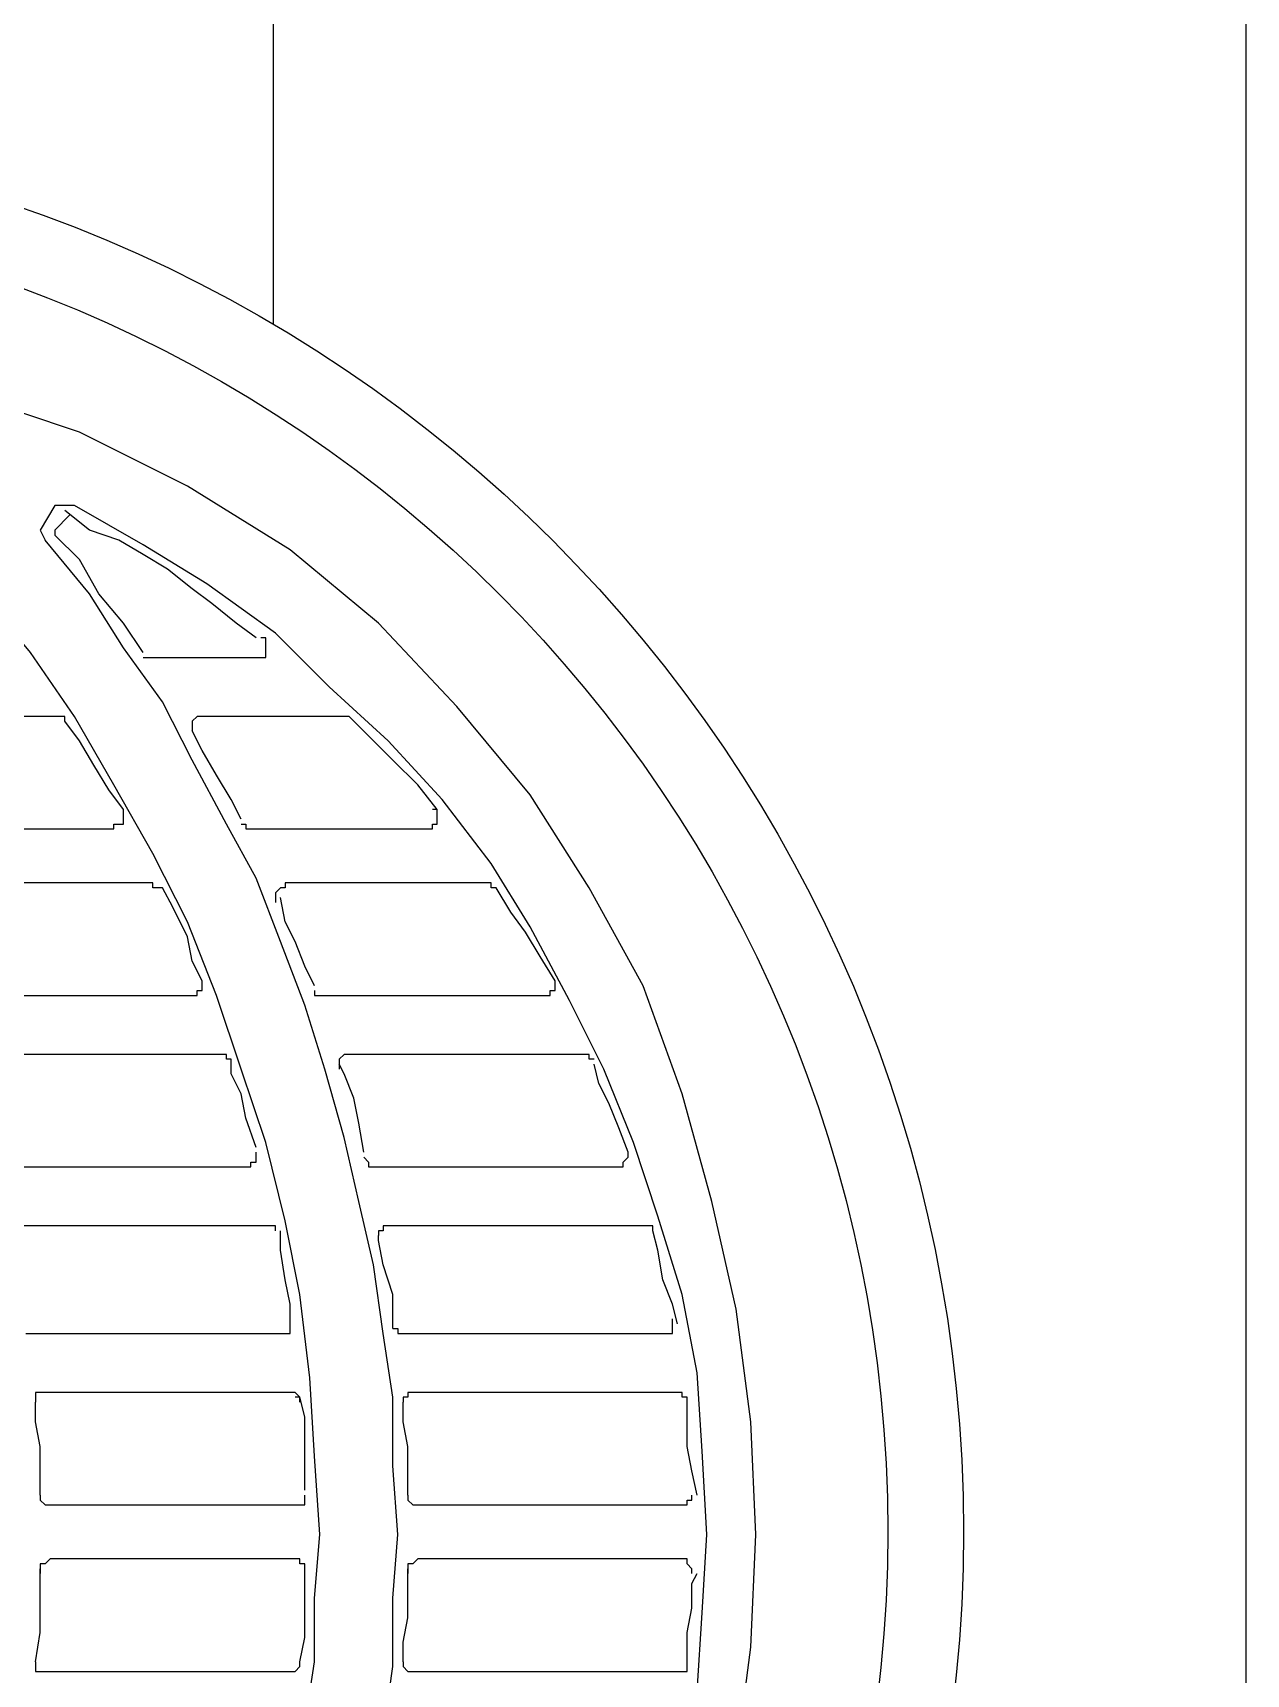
# Model space of a CAD drawing. Extents: x -14808 to 281570, y -29214 to 19989.
# Drawn here: x 482.3 to 594.4, y 10421.3 to 10573 of the extents above; entities that cross this region are included whole.
import ezdxf

# ---------------------------------------------------------------- set-up
doc = ezdxf.new("R2010")
doc.units = 0
doc.header["$LTSCALE"] = 0.25
doc.layers.add('PW-EQPM', color=31, linetype='Continuous')

# ---------------------------------------------------------------- blocks, each defined once
blk = doc.blocks.new('P-10 Top')
at = {"lineweight": 25, "ltscale": 1.032}
blk.add_lwpolyline([(-106.19, -260.75), (0, -260.75), (0, 260.75), (-121.57, 260.75)], dxfattribs=at)
blk.add_lwpolyline([(-221.45, 122.24), (-221.45, 158.15, -0.414214), (-205.06, 174.54), (-106.29, 174.54, -0.414214), (-89.9, 158.15), (-89.9, 122.24)], format="xyb")
blk.add_lwpolyline([(-47.12, -10.46), (-45.75, -0.04), (-45.29, 10.39), (-45.75, 20.78), (-47.12, 31.2), (-49.37, 41.16), (-52.1, 51.12), (-55.71, 61.08), (-60.69, 70.15), (-66.14, 78.75), (-72.91, 86.91), (-80.15, 94.61), (-88.32, 101.39), (-97.81, 107.26), (-107.77, 112.27), (-118.66, 115.89), (-129.98, 119.05), (-142.66, 120.87), (-156.24, 121.77), (-156.24, 121.77)])
at = {"color": 8}
for points in [[(-86.96, -7.27), (-86.06, -1.4), (-86.06, 4.48), (-85.59, 10.39), (-86.06, 17.63), (-86.49, 24.86), (-87.42, 32.57), (-88.78, 39.37), (-90.57, 46.61), (-92.83, 53.38), (-95.12, 60.19), (-97.81, 66.99), (-101, 73.33), (-104.62, 79.67), (-108.24, 85.98), (-112.32, 91.89), (-116.83, 97.3), (-121.81, 103.21), (-126.36, 108.63), (-131.77, 113.61)], [(-86.96, -7.27), (-86.06, -1.4), (-86.06, 4.48), (-85.59, 10.39), (-86.06, 17.63), (-86.49, 24.86), (-87.42, 32.57), (-88.78, 39.37), (-90.57, 46.61), (-92.83, 53.38), (-95.12, 60.19), (-97.81, 66.99), (-101, 73.33), (-104.62, 79.67), (-108.24, 85.98), (-112.32, 91.89), (-116.83, 97.3), (-121.81, 103.21), (-126.36, 108.63), (-131.77, 113.61)], [(-108.24, 105.47), (-110.06, 105.47), (-111.42, 103.21), (-110.96, 102.28)], [(-108.24, 105.47), (-110.06, 105.47), (-111.42, 103.21), (-110.96, 102.28)], [(-91.47, 93.25), (-93.3, 94.61), (-95.55, 96.41), (-97.38, 97.77), (-99.64, 99.59), (-101.9, 100.95), (-104.15, 102.28), (-106.87, 103.21), (-109.13, 105.01)], [(-91.47, 93.25), (-93.3, 94.61), (-95.55, 96.41), (-97.38, 97.77), (-99.64, 99.59), (-101.9, 100.95), (-104.15, 102.28), (-106.87, 103.21), (-109.13, 105.01)], [(-50.73, -4.12), (-50.27, 3.15), (-49.84, 10.39), (-50.27, 18.09), (-50.73, 25.33), (-52.1, 32.57), (-54.35, 39.8), (-56.61, 46.61), (-59.33, 53.38), (-62.52, 59.72), (-66.14, 66.53), (-69.76, 72.4), (-74.27, 78.31), (-79.25, 83.73), (-84.7, 88.71), (-89.68, 93.69), (-96.02, 98.23), (-101.9, 101.85), (-108.24, 105.47)], [(-50.73, -4.12), (-50.27, 3.15), (-49.84, 10.39), (-50.27, 18.09), (-50.73, 25.33), (-52.1, 32.57), (-54.35, 39.8), (-56.61, 46.61), (-59.33, 53.38), (-62.52, 59.72), (-66.14, 66.53), (-69.76, 72.4), (-74.27, 78.31), (-79.25, 83.73), (-84.7, 88.71), (-89.68, 93.69), (-96.02, 98.23), (-101.9, 101.85), (-108.24, 105.47)], [(-108.7, 104.57), (-110.06, 103.21), (-110.06, 102.75)], [(-108.7, 104.57), (-110.06, 103.21), (-110.06, 102.75)], [(-79.72, -8.17), (-78.82, -1.83), (-78.82, 4.48), (-78.36, 10.39), (-78.82, 16.73), (-78.82, 23.07), (-79.72, 28.95), (-80.61, 35.29), (-81.98, 41.16), (-83.34, 47.07), (-85.13, 53.38), (-86.96, 59.29), (-89.21, 65.17), (-91.47, 71.04), (-94.19, 76.02), (-97.38, 81.93), (-100.1, 87.34), (-103.72, 92.32), (-106.87, 97.3), (-110.96, 102.28)], [(-79.72, -8.17), (-78.82, -1.83), (-78.82, 4.48), (-78.36, 10.39), (-78.82, 16.73), (-78.82, 23.07), (-79.72, 28.95), (-80.61, 35.29), (-81.98, 41.16), (-83.34, 47.07), (-85.13, 53.38), (-86.96, 59.29), (-89.21, 65.17), (-91.47, 71.04), (-94.19, 76.02), (-97.38, 81.93), (-100.1, 87.34), (-103.72, 92.32), (-106.87, 97.3), (-110.96, 102.28)], [(-101.9, 91.89), (-103.72, 94.61), (-105.98, 97.3), (-107.77, 100.49), (-110.06, 102.75)], [(-101.9, 91.89), (-103.72, 94.61), (-105.98, 97.3), (-107.77, 100.49), (-110.06, 102.75)], [(-91.47, 91.43), (-91.47, 91.43), (-91.47, 91.43), (-91.47, 91.43), (-91.47, 91.43), (-91.04, 91.43), (-91.04, 91.43), (-91.04, 91.43), (-90.57, 91.43), (-90.57, 91.89), (-90.57, 91.89), (-90.57, 92.32), (-90.57, 92.32), (-90.57, 92.32), (-90.57, 92.32), (-90.57, 92.32), (-90.57, 92.79), (-90.57, 92.79), (-90.57, 92.79), (-90.57, 93.25), (-91.04, 93.25), (-91.04, 93.25)], [(-101.9, 91.43), (-101.9, 91.43), (-101.43, 91.43), (-101.43, 91.43), (-101.43, 91.43)], [(-101.9, 91.43), (-101.9, 91.43), (-101.9, 91.43)], [(-101.43, 91.43), (-101, 91.43), (-101, 91.43)], [(-101, 91.43), (-91.47, 91.43)], [(-101, 91.43), (-101, 91.43)], [(-110.06, 85.98), (-138.12, 85.98)], [(-110.06, 85.98), (-110.06, 85.98)], [(-109.6, 85.98), (-109.6, 85.98), (-110.06, 85.98)], [(-109.13, 85.55), (-109.13, 85.55), (-109.13, 85.98), (-109.6, 85.98), (-109.6, 85.98)], [(-109.13, 85.55), (-109.13, 85.55), (-109.13, 85.55)], [(-103.72, 77.38), (-105.08, 79.21), (-106.44, 81.47), (-107.77, 83.73), (-109.13, 85.55)], [(-103.72, 77.38), (-105.08, 79.21), (-106.44, 81.47), (-107.77, 83.73), (-109.13, 85.55)], [(-96.45, 85.98), (-96.45, 85.98), (-96.45, 85.98), (-96.92, 85.98), (-96.92, 85.98), (-96.92, 85.98), (-97.38, 85.55), (-97.38, 85.55), (-97.38, 85.55), (-97.38, 85.55), (-97.38, 85.55), (-97.38, 85.55), (-97.38, 85.09), (-97.38, 85.09), (-97.38, 85.09), (-97.38, 85.09), (-97.38, 84.65), (-97.38, 84.65), (-97.38, 84.65)], [(-83.34, 85.98), (-96.45, 85.98)], [(-82.87, 85.98), (-82.87, 85.98), (-82.87, 85.98), (-82.87, 85.98), (-83.34, 85.98), (-83.34, 85.98)], [(-83.34, 85.98), (-83.34, 85.98), (-83.34, 85.98)], [(-82.44, 85.55), (-82.44, 85.55), (-82.87, 85.98)], [(-74.74, 77.38), (-76.53, 79.67), (-78.82, 81.93), (-80.61, 83.73), (-82.44, 85.55)], [(-74.74, 77.38), (-76.53, 79.67), (-78.82, 81.93), (-80.61, 83.73), (-82.44, 85.55)], [(-92.83, 76.49), (-93.76, 78.31), (-95.12, 80.57), (-96.45, 82.83), (-97.38, 84.65)], [(-92.83, 76.49), (-93.76, 78.31), (-95.12, 80.57), (-96.45, 82.83), (-97.38, 84.65)], [(-104.62, 75.59), (-104.62, 75.59), (-104.62, 75.59), (-104.62, 75.59), (-104.62, 76.02), (-104.15, 76.02), (-104.15, 76.02), (-104.15, 76.02), (-103.72, 76.02), (-103.72, 76.02), (-103.72, 76.02), (-103.72, 76.49), (-103.72, 76.49), (-103.72, 76.95), (-103.72, 76.95), (-103.72, 76.95), (-103.72, 76.95), (-103.72, 76.95), (-103.72, 77.38)], [(-75.63, 75.59), (-75.63, 75.59), (-75.63, 75.59), (-75.17, 75.59), (-75.17, 76.02), (-75.17, 76.02), (-75.17, 76.02), (-75.17, 76.02), (-75.17, 76.02), (-74.74, 76.02), (-74.74, 76.02), (-74.74, 76.02), (-74.74, 76.49), (-74.74, 76.49), (-74.74, 76.95), (-74.74, 76.95), (-74.74, 76.95), (-74.74, 76.95), (-74.74, 76.95), (-74.74, 77.38), (-74.74, 77.38), (-75.17, 77.38)], [(-92.83, 76.02), (-92.83, 76.02), (-92.83, 76.02), (-92.83, 76.02), (-92.83, 76.02), (-92.4, 76.02), (-92.4, 76.02)], [(-92.83, 76.02), (-92.83, 76.02)], [(-92.4, 76.02), (-92.4, 75.59), (-91.94, 75.59), (-91.94, 75.59), (-91.94, 75.59)], [(-131.34, 75.59), (-104.62, 75.59)], [(-91.94, 75.59), (-75.63, 75.59)], [(-91.94, 75.59), (-91.94, 75.59)], [(-101, 70.61), (-126.79, 70.61)], [(-101, 70.61), (-101, 70.61)], [(-100.53, 70.15), (-101, 70.15), (-101, 70.15), (-101, 70.61), (-101, 70.61)], [(-100.53, 70.15), (-100.53, 70.15)], [(-100.1, 70.15), (-100.1, 70.15), (-100.1, 70.15), (-100.53, 70.15), (-100.53, 70.15), (-100.53, 70.15)], [(-100.1, 70.15), (-100.1, 70.15)], [(-96.45, 61.55), (-97.38, 63.37), (-97.81, 65.63), (-99.17, 68.35), (-100.1, 70.15)], [(-96.45, 61.55), (-97.38, 63.37), (-97.81, 65.63), (-99.17, 68.35), (-100.1, 70.15)], [(-88.32, 70.61), (-88.78, 70.61), (-88.78, 70.61), (-88.78, 70.15), (-89.21, 70.15), (-89.21, 70.15), (-89.21, 70.15), (-89.21, 70.15), (-89.21, 70.15), (-89.21, 70.15), (-89.21, 70.15), (-89.68, 69.68), (-89.68, 69.68), (-89.68, 69.25), (-89.68, 69.25), (-89.68, 69.25), (-89.68, 69.25), (-89.68, 69.25), (-89.68, 68.79)], [(-70.19, 70.61), (-88.32, 70.61)], [(-69.76, 70.15), (-69.76, 70.61), (-70.19, 70.61)], [(-70.19, 70.61), (-70.19, 70.61)], [(-69.29, 70.15), (-69.76, 70.15), (-69.76, 70.15), (-69.76, 70.15), (-69.76, 70.15)], [(-69.29, 70.15), (-69.29, 70.15), (-69.29, 70.15)], [(-63.85, 61.55), (-65.21, 63.81), (-66.57, 66.06), (-67.93, 67.89), (-69.29, 70.15)], [(-63.85, 61.55), (-65.21, 63.81), (-66.57, 66.06), (-67.93, 67.89), (-69.29, 70.15)], [(-86.06, 61.08), (-86.96, 62.91), (-87.85, 65.17), (-88.78, 66.99), (-89.21, 69.25)], [(-86.06, 61.08), (-86.96, 62.91), (-87.85, 65.17), (-88.78, 66.99), (-89.21, 69.25)], [(-97.38, 60.19), (-97.38, 60.19), (-97.38, 60.19), (-97.38, 60.19), (-96.92, 60.19), (-96.92, 60.19), (-96.92, 60.19), (-96.92, 60.65), (-96.45, 60.65), (-96.45, 60.65), (-96.45, 60.65), (-96.45, 60.65), (-96.45, 60.65), (-96.45, 61.08), (-96.45, 61.08), (-96.45, 61.08), (-96.45, 61.08), (-96.45, 61.08), (-96.45, 61.55)], [(-65.21, 60.19), (-64.78, 60.19), (-64.78, 60.19), (-64.78, 60.19), (-64.78, 60.19), (-64.78, 60.19), (-64.31, 60.19), (-64.31, 60.65), (-64.31, 60.65), (-63.85, 60.65), (-63.85, 60.65), (-63.85, 60.65), (-63.85, 61.08), (-63.85, 61.08), (-63.85, 61.08), (-63.85, 61.08), (-63.85, 61.08), (-63.85, 61.55), (-63.85, 61.55)], [(-122.28, 60.19), (-97.38, 60.19)], [(-86.06, 60.65), (-86.06, 60.65), (-86.06, 60.65), (-86.06, 60.65), (-86.06, 60.19), (-86.06, 60.19)], [(-86.06, 60.65), (-86.06, 60.65)], [(-86.06, 60.19), (-85.59, 60.19)], [(-85.59, 60.19), (-85.59, 60.19), (-85.59, 60.19), (-85.59, 60.19), (-85.59, 60.19)], [(-85.59, 60.19), (-85.13, 60.19)], [(-85.13, 60.19), (-65.21, 60.19)], [(-95.12, 54.74), (-118.66, 54.74)], [(-94.66, 54.74), (-95.12, 54.74)], [(-94.19, 54.74), (-94.19, 54.74), (-94.19, 54.74), (-94.66, 54.74), (-94.66, 54.74)], [(-94.19, 54.74), (-94.19, 54.74)], [(-93.76, 54.31), (-94.19, 54.31), (-94.19, 54.74), (-94.19, 54.74), (-94.19, 54.74)], [(-82.87, 54.74), (-82.87, 54.74), (-82.87, 54.74), (-83.34, 54.74), (-83.34, 54.74), (-83.34, 54.74), (-83.34, 54.74), (-83.34, 54.74), (-83.34, 54.74), (-83.8, 54.31), (-83.8, 54.31), (-83.8, 54.31), (-83.8, 53.85), (-83.8, 53.85), (-83.8, 53.85), (-83.8, 53.85), (-83.8, 53.85), (-83.8, 53.85), (-83.8, 53.38)], [(-61.59, 54.74), (-82.87, 54.74)], [(-61.16, 54.74), (-61.59, 54.74)], [(-61.16, 54.74), (-61.16, 54.74), (-61.16, 54.74), (-61.16, 54.74), (-61.16, 54.74)], [(-61.16, 54.74), (-61.16, 54.74)], [(-60.23, 54.31), (-60.69, 54.31), (-60.69, 54.74), (-60.69, 54.74), (-60.69, 54.74), (-61.16, 54.74)], [(-93.76, 53.85), (-93.76, 54.31), (-93.76, 54.31)], [(-91.47, 46.14), (-92.4, 48.87), (-92.83, 51.12), (-93.76, 52.95), (-93.76, 53.85)], [(-91.47, 46.14), (-92.4, 48.87), (-92.83, 51.12), (-93.76, 52.95), (-93.76, 53.85)], [(-81.51, 45.71), (-81.98, 48.4), (-82.44, 50.69), (-83.34, 52.95), (-83.8, 53.85)], [(-81.51, 45.71), (-81.98, 48.4), (-82.44, 50.69), (-83.34, 52.95), (-83.8, 53.85)], [(-60.23, 54.31), (-60.23, 54.31)], [(-57.08, 45.71), (-57.97, 47.97), (-58.87, 50.23), (-59.8, 52.05), (-60.23, 53.85)], [(-57.08, 45.71), (-57.97, 47.97), (-58.87, 50.23), (-59.8, 52.05), (-60.23, 53.85)], [(-92.4, 44.35), (-91.94, 44.35), (-91.94, 44.35), (-91.94, 44.35), (-91.94, 44.35), (-91.94, 44.35), (-91.94, 44.78), (-91.47, 44.78), (-91.47, 44.78), (-91.47, 44.78), (-91.47, 45.25), (-91.47, 45.25), (-91.47, 45.25), (-91.47, 45.25), (-91.47, 45.25), (-91.47, 45.25), (-91.47, 45.71), (-91.47, 45.71), (-91.47, 45.71)], [(-57.97, 44.35), (-57.97, 44.35), (-57.97, 44.35), (-57.54, 44.35), (-57.54, 44.35), (-57.54, 44.35), (-57.54, 44.78), (-57.54, 44.78), (-57.54, 44.78), (-57.54, 44.78), (-57.08, 45.25), (-57.08, 45.25), (-57.08, 45.25), (-57.08, 45.25), (-57.08, 45.25), (-57.08, 45.71), (-57.08, 45.71), (-57.08, 45.71), (-57.08, 45.71)], [(-115.94, 44.35), (-92.4, 44.35)], [(-81.51, 45.25), (-81.51, 45.25), (-81.08, 44.78), (-81.08, 44.78), (-81.08, 44.78), (-81.08, 44.35)], [(-81.51, 45.25), (-81.51, 45.25), (-81.51, 45.25)], [(-81.08, 44.35), (-81.08, 44.35), (-81.08, 44.35), (-80.61, 44.35), (-80.61, 44.35)], [(-80.61, 44.35), (-80.61, 44.35)], [(-80.61, 44.35), (-57.97, 44.35)], [(-90.57, 38.91), (-113.68, 38.91)], [(-90.14, 38.91), (-90.14, 38.91), (-90.14, 38.91), (-90.57, 38.91), (-90.57, 38.91)], [(-90.57, 38.91), (-90.57, 38.91)], [(-89.68, 38.91), (-90.14, 38.91)], [(-89.68, 38.44), (-89.68, 38.91), (-89.68, 38.91), (-89.68, 38.91), (-89.68, 38.91)], [(-89.68, 38.44), (-89.68, 38.44), (-89.68, 38.44)], [(-88.32, 29.84), (-88.32, 31.67), (-88.78, 33.93), (-89.21, 36.65), (-89.21, 38.44)], [(-88.32, 29.84), (-88.32, 31.67), (-88.78, 33.93), (-89.21, 36.65), (-89.21, 38.44)], [(-78.82, 38.91), (-78.82, 38.91), (-79.25, 38.91), (-79.25, 38.91), (-79.72, 38.91), (-79.72, 38.91), (-79.72, 38.91), (-79.72, 38.91), (-79.72, 38.91), (-79.72, 38.44), (-79.72, 38.44), (-80.15, 38.44), (-80.15, 38.44), (-80.15, 38.44), (-80.15, 38.01), (-80.15, 38.01)], [(-78.82, 29.41), (-78.82, 32.57), (-79.72, 35.29), (-80.15, 37.55), (-80.15, 38.01)], [(-78.82, 29.41), (-78.82, 32.57), (-79.72, 35.29), (-80.15, 37.55), (-80.15, 38.01)], [(-55.71, 38.91), (-78.82, 38.91)], [(-55.25, 38.91), (-55.25, 38.91), (-55.25, 38.91), (-55.71, 38.91), (-55.71, 38.91)], [(-55.71, 38.91), (-55.71, 38.91)], [(-54.82, 38.44), (-54.82, 38.91), (-55.25, 38.91), (-55.25, 38.91), (-55.25, 38.91)], [(-55.25, 38.91), (-55.25, 38.91)], [(-54.82, 38.44), (-54.82, 38.44), (-54.82, 38.44)], [(-52.53, 29.84), (-52.99, 31.67), (-53.89, 33.93), (-54.35, 36.65), (-54.82, 38.44)], [(-52.53, 29.84), (-52.99, 31.67), (-53.89, 33.93), (-54.35, 36.65), (-54.82, 38.44)], [(-112.75, 28.95), (-112.32, 28.95), (-112.32, 28.95), (-111.85, 28.95), (-111.85, 28.95)], [(-111.85, 28.95), (-111.85, 28.95)], [(-111.85, 28.95), (-89.21, 28.95)], [(-89.21, 28.95), (-89.21, 28.95), (-89.21, 28.95), (-88.78, 28.95), (-88.78, 28.95), (-88.32, 28.95), (-88.32, 28.95), (-88.32, 28.95), (-88.32, 29.41), (-88.32, 29.41), (-88.32, 29.41), (-88.32, 29.41), (-88.32, 29.41), (-88.32, 29.84), (-88.32, 29.84), (-88.32, 29.84)], [(-78.82, 29.41), (-78.36, 29.41), (-78.36, 29.41), (-78.36, 28.95), (-78.36, 28.95)], [(-78.82, 29.41), (-78.82, 29.41), (-78.82, 29.41), (-78.82, 29.41)], [(-78.36, 28.95), (-77.89, 28.95)], [(-77.89, 28.95), (-77.89, 28.95), (-77.89, 28.95), (-77.89, 28.95), (-77.89, 28.95), (-77.89, 28.95), (-77.89, 28.95)], [(-77.89, 28.95), (-77.46, 28.95)], [(-77.46, 28.95), (-53.89, 28.95)], [(-53.89, 28.95), (-53.89, 28.95), (-53.89, 28.95), (-53.46, 28.95), (-53.46, 28.95), (-52.99, 28.95), (-52.99, 28.95), (-52.99, 28.95), (-52.99, 29.41), (-52.99, 29.41), (-52.99, 29.41), (-52.99, 29.41), (-52.99, 29.41), (-52.99, 29.84), (-52.99, 29.84), (-52.99, 30.31)], [(-110.96, 23.5), (-110.96, 23.5), (-111.42, 23.5), (-111.42, 23.5), (-111.42, 23.5), (-111.42, 23.5), (-111.42, 23.5), (-111.85, 23.5), (-111.85, 23.07), (-111.85, 23.07), (-111.85, 23.07), (-111.85, 23.07), (-111.85, 23.07), (-111.85, 22.61), (-111.85, 22.61), (-111.85, 22.61)], [(-88.32, 23.5), (-110.96, 23.5)], [(-87.85, 23.5), (-87.85, 23.5), (-87.85, 23.5), (-87.85, 23.5), (-87.85, 23.5), (-87.85, 23.5), (-88.32, 23.5), (-88.32, 23.5), (-88.32, 23.5)], [(-87.42, 23.07), (-87.85, 23.5)], [(-87.42, 23.07), (-87.42, 23.07), (-87.42, 23.07), (-87.85, 23.07)], [(-87.42, 22.61), (-87.42, 23.07), (-87.42, 23.07), (-87.42, 23.07)], [(-86.96, 14.47), (-86.96, 16.26), (-86.96, 18.99), (-86.96, 21.24), (-87.42, 23.07)], [(-86.96, 14.47), (-86.96, 16.26), (-86.96, 18.99), (-86.96, 21.24), (-87.42, 23.07)], [(-76.53, 23.5), (-77, 23.5), (-77, 23.5), (-77.46, 23.5), (-77.46, 23.5), (-77.46, 23.5), (-77.46, 23.5), (-77.46, 23.5), (-77.46, 23.07), (-77.89, 23.07), (-77.89, 23.07), (-77.89, 23.07), (-77.89, 23.07), (-77.89, 22.61), (-77.89, 22.61), (-77.89, 22.61)], [(-52.99, 23.5), (-76.53, 23.5)], [(-52.53, 23.5), (-52.99, 23.5)], [(-52.1, 23.5), (-52.1, 23.5), (-52.1, 23.5), (-52.1, 23.5), (-52.53, 23.5), (-52.53, 23.5)], [(-52.1, 23.5), (-52.1, 23.5), (-52.1, 23.5)], [(-51.63, 23.07), (-51.63, 23.07), (-51.63, 23.07), (-52.1, 23.07), (-52.1, 23.5)], [(-51.63, 22.61), (-51.63, 23.07), (-51.63, 23.07), (-51.63, 23.07)], [(-50.73, 14.01), (-51.2, 16.26), (-51.63, 18.52), (-51.63, 21.24), (-51.63, 23.07)], [(-50.73, 14.01), (-51.2, 16.26), (-51.63, 18.52), (-51.63, 21.24), (-51.63, 23.07)], [(-111.42, 14.01), (-111.42, 16.26), (-111.42, 18.52), (-111.85, 20.78), (-111.85, 22.61)], [(-111.42, 14.01), (-111.42, 16.26), (-111.42, 18.52), (-111.85, 20.78), (-111.85, 22.61)], [(-77.46, 14.01), (-77.46, 16.26), (-77.46, 18.52), (-77.89, 20.78), (-77.89, 22.61)], [(-77.46, 14.01), (-77.46, 16.26), (-77.46, 18.52), (-77.89, 20.78), (-77.89, 22.61)], [(-111.42, 14.01), (-111.42, 14.01), (-111.42, 13.54), (-111.42, 13.54)], [(-111.42, 14.01), (-111.42, 14.01), (-111.42, 14.01), (-111.42, 14.01)], [(-87.85, 13.11), (-87.85, 13.11), (-87.85, 13.11), (-87.85, 13.11), (-87.42, 13.11), (-87.42, 13.11), (-86.96, 13.11), (-86.96, 13.54), (-86.96, 13.54), (-86.96, 13.54), (-86.96, 13.54), (-86.96, 14.01), (-86.96, 14.01), (-86.96, 14.01), (-86.96, 14.01), (-86.96, 14.01)], [(-77.46, 14.01), (-77.46, 14.01), (-77.46, 14.01), (-77.46, 14.01), (-77.46, 14.01), (-77.46, 13.54), (-77.46, 13.54), (-77.46, 13.54), (-77, 13.11), (-77, 13.11), (-77, 13.11), (-76.53, 13.11), (-76.53, 13.11), (-76.53, 13.11), (-76.53, 13.11), (-76.53, 13.11)], [(-52.1, 13.11), (-52.1, 13.11), (-52.1, 13.11), (-51.63, 13.11), (-51.63, 13.11), (-51.63, 13.11), (-51.63, 13.11), (-51.63, 13.54), (-51.63, 13.54), (-51.2, 13.54), (-51.2, 13.54), (-51.2, 14.01), (-51.2, 14.01), (-51.2, 14.01), (-51.2, 14.01), (-51.2, 14.01)], [(-111.42, 13.54), (-111.42, 13.54), (-110.96, 13.11), (-110.96, 13.11), (-110.96, 13.11), (-110.49, 13.11), (-110.49, 13.11), (-110.49, 13.11), (-110.49, 13.11), (-110.49, 13.11)], [(-110.49, 13.11), (-87.85, 13.11)], [(-76.53, 13.11), (-52.1, 13.11)], [(-110.49, 8.13), (-110.49, 8.13), (-110.49, 8.13), (-110.49, 8.13), (-110.49, 8.13), (-110.96, 7.67), (-110.96, 7.67), (-110.96, 7.67), (-111.42, 7.67), (-111.42, 7.67)], [(-111.42, 7.67), (-111.42, 7.2), (-111.42, 7.2), (-111.42, 7.2)], [(-87.85, 8.13), (-110.49, 8.13)], [(-86.96, 6.77), (-86.96, 7.2), (-86.96, 7.2), (-86.96, 7.2), (-86.96, 7.2), (-86.96, 7.2), (-86.96, 7.2), (-86.96, 7.67), (-86.96, 7.67), (-86.96, 7.67), (-87.42, 7.67), (-87.42, 8.13), (-87.85, 8.13), (-87.85, 8.13), (-87.85, 8.13), (-87.85, 8.13)], [(-76.53, 8.13), (-76.53, 8.13), (-76.53, 8.13), (-76.53, 8.13), (-76.53, 8.13), (-77, 7.67), (-77, 7.67), (-77, 7.67), (-77.46, 7.67), (-77.46, 7.2), (-77.46, 7.2), (-77.46, 7.2), (-77.46, 7.2), (-77.46, 7.2), (-77.46, 7.2), (-77.46, 6.77)], [(-52.1, 8.13), (-76.53, 8.13)], [(-51.2, 6.77), (-51.2, 7.2), (-51.2, 7.2), (-51.2, 7.2), (-51.2, 7.2), (-51.2, 7.2), (-51.2, 7.2), (-51.63, 7.67), (-51.63, 7.67), (-51.63, 7.67), (-51.63, 7.67), (-51.63, 8.13), (-51.63, 8.13), (-52.1, 8.13), (-52.1, 8.13), (-52.1, 8.13)], [(-111.85, -1.4), (-111.42, 1.32), (-111.42, 3.58), (-111.42, 5.84), (-111.42, 7.2)], [(-111.85, -1.4), (-111.42, 1.32), (-111.42, 3.58), (-111.42, 5.84), (-111.42, 7.2)], [(-111.42, 7.2), (-111.42, 7.2), (-111.42, 7.2), (-111.42, 6.77)], [(-87.42, -1.4), (-86.96, 0.86), (-86.96, 2.69), (-86.96, 4.48), (-86.96, 6.77)], [(-87.42, -1.4), (-86.96, 0.86), (-86.96, 2.69), (-86.96, 4.48), (-86.96, 6.77)], [(-77.89, -1.4), (-77.89, 0.43), (-77.46, 2.69), (-77.46, 4.94), (-77.46, 7.2)], [(-77.89, -1.4), (-77.89, 0.43), (-77.46, 2.69), (-77.46, 4.94), (-77.46, 7.2)], [(-51.63, -1.4), (-51.63, 1.32), (-51.2, 3.58), (-51.2, 5.84), (-50.73, 6.77)], [(-51.63, -1.4), (-51.63, 1.32), (-51.2, 3.58), (-51.2, 5.84), (-50.73, 6.77)], [(-111.85, -1.4), (-111.85, -1.4), (-111.85, -1.4), (-111.85, -1.4), (-111.85, -1.83), (-111.85, -1.83), (-111.85, -1.83), (-111.85, -2.29), (-111.85, -2.29), (-111.42, -2.29), (-111.42, -2.29), (-111.42, -2.29), (-111.42, -2.29), (-111.42, -2.29), (-110.96, -2.29), (-110.96, -2.29)], [(-87.42, -1.83), (-87.42, -1.4), (-87.42, -1.4), (-87.42, -1.4)], [(-77.89, -1.4), (-77.89, -1.4), (-77.89, -1.4), (-77.89, -1.4), (-77.89, -1.83), (-77.89, -1.83), (-77.89, -1.83), (-77.46, -2.29), (-77.46, -2.29), (-77.46, -2.29), (-77.46, -2.29), (-77.46, -2.29), (-77.46, -2.29), (-77, -2.29), (-77, -2.29), (-76.53, -2.29)], [(-51.63, -1.83), (-51.63, -1.83), (-51.63, -1.4), (-51.63, -1.4)], [(-110.96, -2.29), (-88.32, -2.29)], [(-88.32, -2.29), (-88.32, -2.29), (-88.32, -2.29), (-87.85, -2.29), (-87.85, -2.29), (-87.85, -2.29), (-87.85, -2.29), (-87.85, -2.29), (-87.85, -2.29)], [(-87.85, -2.29), (-87.85, -2.29), (-87.42, -1.83), (-87.42, -1.83), (-87.42, -1.83)], [(-76.53, -2.29), (-52.99, -2.29)], [(-52.99, -2.29), (-52.53, -2.29)], [(-52.53, -2.29), (-52.53, -2.29), (-52.1, -2.29), (-52.1, -2.29), (-52.1, -2.29), (-52.1, -2.29)], [(-52.1, -2.29), (-52.1, -2.29), (-51.63, -2.29), (-51.63, -1.83), (-51.63, -1.83)], [(-52.1, -2.29), (-52.1, -2.29), (-52.1, -2.29)]]:
    blk.add_lwpolyline(points, dxfattribs=at)
for radius in [129.56, 122.56]:
    blk.add_circle((-155.67, 10.62), radius)

msp = doc.modelspace()

# ---------------------------------------------------------------- block references
at = {"layer": 'PW-EQPM'}
msp.add_blockref('P-10 Top', (594.41, 10423.87, 0), dxfattribs=at)

doc.saveas('drawing.dxf')
